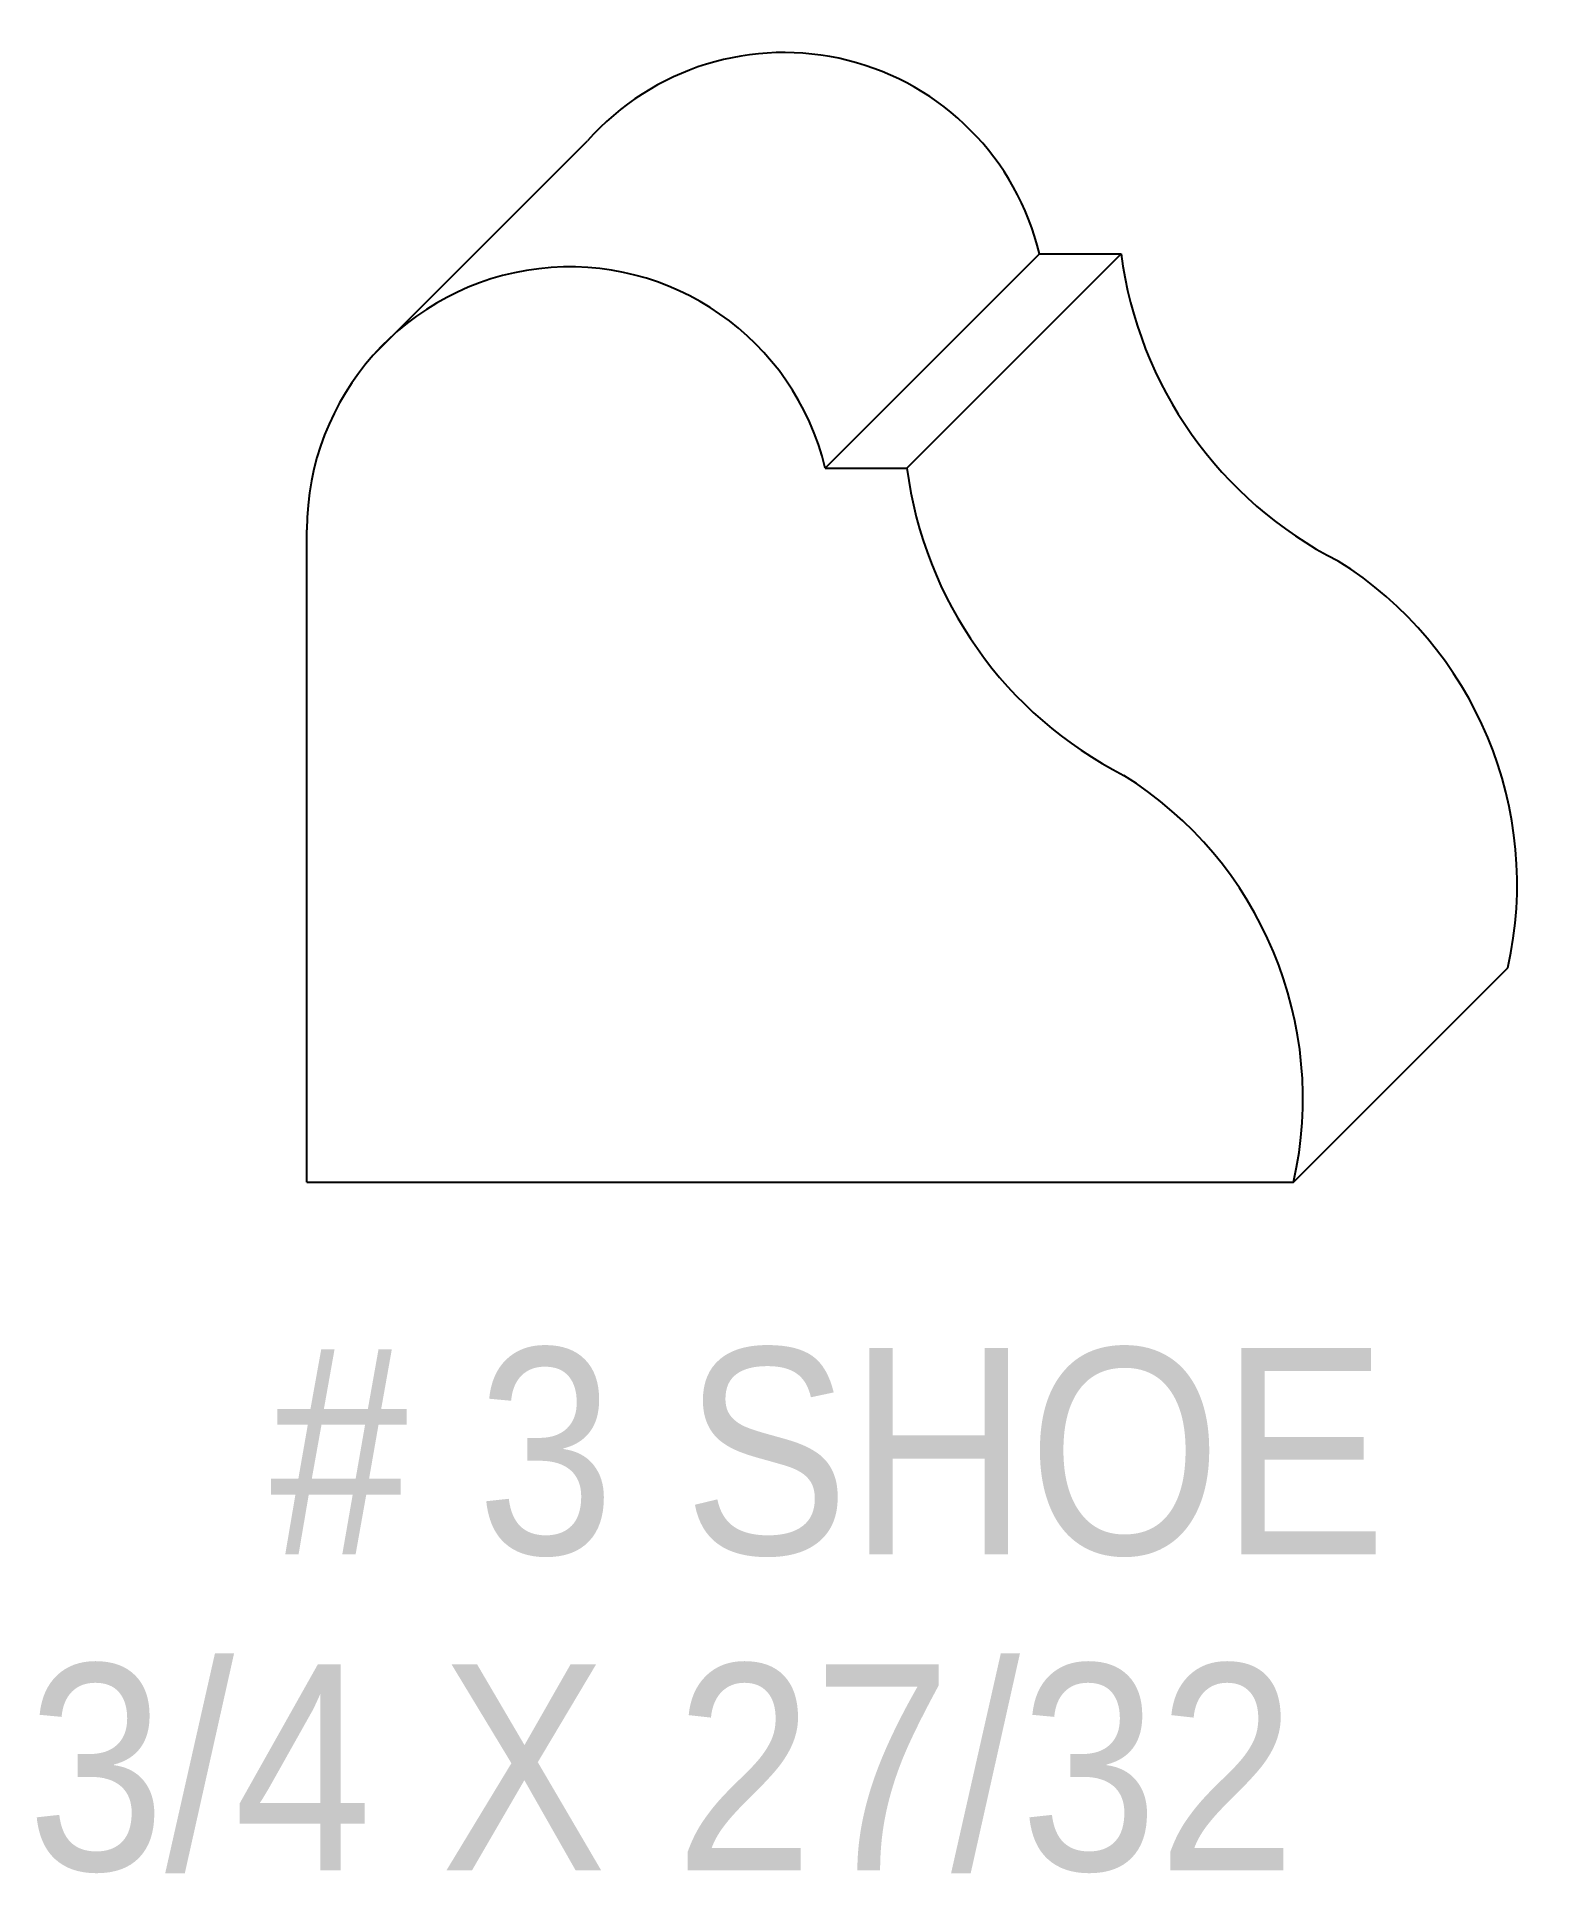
# Model space of a CAD drawing. Extents: x 79.11 to 80.35, y 148.24 to 149.75.
import ezdxf

# ---------------------------------------------------------------- set-up
doc = ezdxf.new("R2010")
doc.units = 0
doc.header["$LTSCALE"] = 5
doc.layers.add('PROFILE', color=7, linetype='CONTINUOUS')
doc.styles.add('TXT', font='TXT', dxfattribs={"height": 3.5})

msp = doc.modelspace()

# ---------------------------------------------------------------- linework, layer by layer
at = {"layer": 'PROFILE', "color": 1, "linetype": 'CONTINUOUS'}
for p, q in [((79.3883, 149.4897), (79.565, 149.6664)), ((79.761, 149.3965), (79.9378, 149.5732)), ((79.8284, 149.3965), (80.0051, 149.5732)), ((79.9378, 149.5732), (80.0051, 149.5732)), ((79.761, 149.3965), (79.8284, 149.3965)), ((79.3336, 148.8077), (79.3336, 149.3457)), ((80.1473, 148.8077), (80.324, 148.9845)), ((79.3336, 148.8077), (80.1473, 148.8077))]:
    msp.add_line(p, q, dxfattribs=at)
for centre, major_axis, start_param, end_param in [((79.727, 149.5225), (0.2168, 0), 0.236181, 2.41524), ((79.5503, 149.3457), (0, 0.2168), -1.334616, 1.570796), ((80.3348, 149.6163), (0.3325, 0), -3.011696, -2.041356), ((80.1581, 149.4395), (0, 0.3325), -4.582492, -3.612152), ((80.0173, 149.0534), (0, 0.3144), -1.791795, -0.559091), ((79.8406, 148.8766), (0, 0.3144), -1.791795, -0.559091)]:
    msp.add_ellipse(centre, major_axis=major_axis, ratio=1, start_param=start_param, end_param=end_param, dxfattribs=at)

# ---------------------------------------------------------------- texts
at = {"layer": 'PROFILE', "color": 1, "linetype": 'CONTINUOUS', "style": 'TXT', "width": 0.9}
for s, height, p in [('# 3 SHOE', 0.16996, (79.3031, 148.5008)), ('3/4 X 27/32', 0.169956, (79.1029, 148.2401))]:
    msp.add_text(s, height=height, dxfattribs=at).set_placement(p)

doc.saveas('drawing.dxf')
